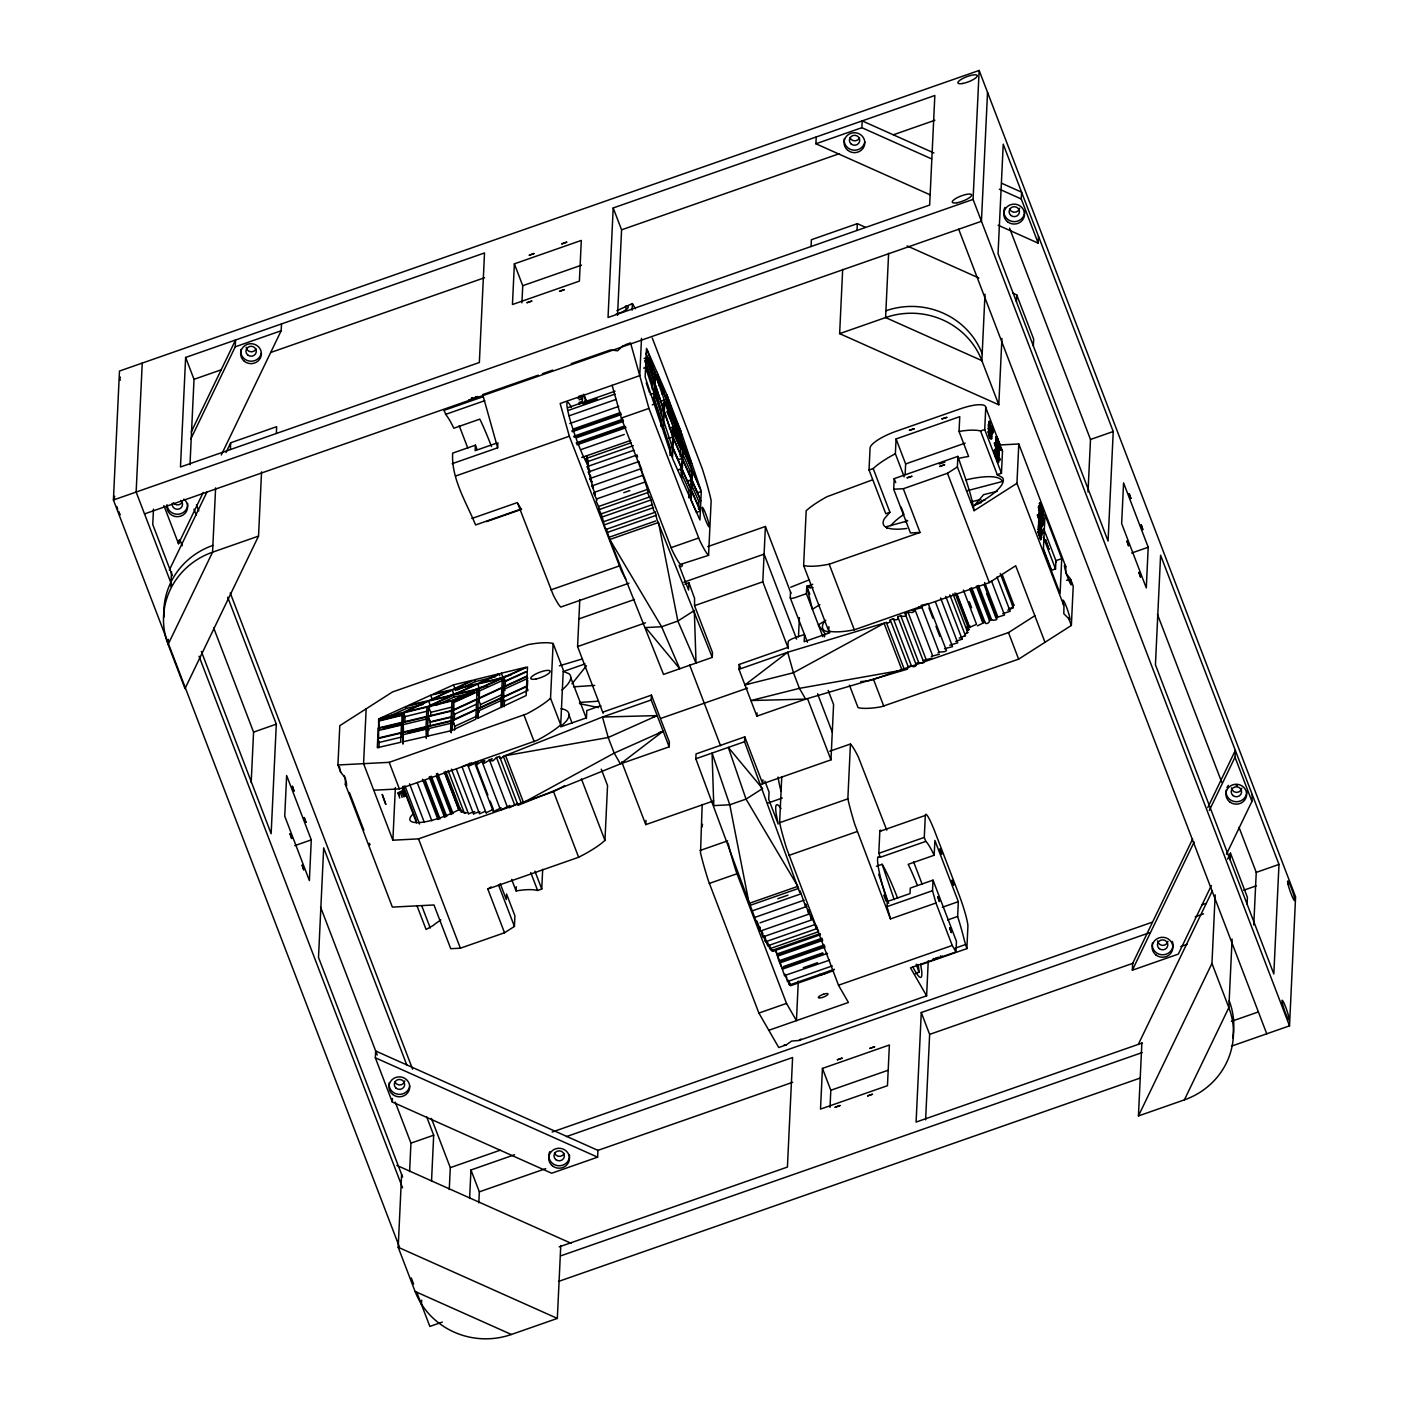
<?xml version="1.0" encoding="UTF-8"?>
<svg xmlns="http://www.w3.org/2000/svg" width="1409" height="1409" viewBox="0 0 1409 1409"><rect width="100%" height="100%" fill="white"/><g stroke="black" fill="none" stroke-linecap="round" stroke-linejoin="round"><path stroke-width="1.5" d="M915.269 973.848L919.073 971.928A62.331 6.781 70.7 0 0 918.069 964.513M290.025 833.776L291.716 838.584L290.148 833.741M294.041 790.977L292.385 786.275M303.763 869.74L302.107 864.985L303.675 869.829M1138.895 572.459L1140.603 577.179L1139.053 572.389M1141.149 524.905L1142.84 529.714L1141.272 524.888M399.469 1247.106L113.407 500.001L119.483 371.043L979.149 70.45L1295.593 896.881L1289.517 1025.84L1231.466 1046.147M142.239 363.082L136.145 492.04L171.511 584.4M153.475 509.177L152.753 524.518L172.356 575.7M168.34 639.351L168.094 644.441L185.019 688.614L258.534 536.107L261.563 471.874M170.824 586.531L171.528 571.631M185.636 357.446L180.475 466.995L479.359 362.5L484.52 252.951L185.636 357.446L194.019 379.32L189.986 464.759M163.902 505.584L178.52 543.733L178.679 540.334M215.612 487.884L212.565 552.187A74.994 71.982 2.7 0 0 168.094 644.441L212.565 552.187L258.534 536.107M230.372 449.559L230.706 442.761L276.657 426.68L276.34 433.479M190.867 438.851L235.233 346.808L235.55 340.009L191.184 432.052M251.189 782.506L253.567 732.116L213.587 627.674M221.283 454.984L281.184 330.728L281.501 323.929M227.694 597.205L276.305 724.156L271.144 833.705L201.364 651.469M311.283 839.87L309.381 880.555L284.741 816.198L286.643 775.514L311.283 839.87L294.745 845.647M500.195 883.584L506.289 899.488L506.553 893.993L514.919 915.868L514.426 926.435L504.528 932.758L460.373 948.204L450.739 948.697L433.99 904.965L392.371 907.114L345.364 784.355L345.416 778.12L340.679 772.15L337.949 764.981L339.798 725.67L392.512 691.96L528.199 644.617A66.663 17.243 -21 0 1 550.655 642.997L553.121 643.473L563.283 670.032L560.712 724.79L559.144 726.216A66.663 17.243 -21 0 1 536.741 740.482L399.363 788.899L373.737 790.22M366.164 708.815L363.575 763.66L392.882 840.204L418.508 838.866L553.526 791.664L559.901 788.318A66.663 17.243 -21 0 0 564.622 785.606M377.771 738.14L378.211 728.523L401.547 722.958L401.107 732.592L377.771 738.14L379.18 742.42L378.915 747.827M378.563 738.087L378.669 719.066L402.005 713.289L401.9 732.539M378.951 729.88L378.669 719.066M375.34 1057.789L375.657 1050.991L597.944 1150.378L597.61 1157.159L551.659 1173.239L392.266 1101.961L375.34 1057.789L597.61 1157.159M392.882 840.204L395.365 787.543M399.716 798.058L398.183 792.686L402.516 790.678L402.851 786.821M401.072 733.103L400.632 742.314L377.313 747.686L377.735 738.668L401.072 733.103L402.516 736.854L379.18 742.42M402.692 732.715L402.974 743.829L402.692 732.715L426.029 727.167L426.293 738.457M403.168 722.57L402.71 732.204L426.046 726.639L426.504 717.022L403.168 722.57L403.52 732.152M403.626 712.884L403.185 722.06L426.522 716.494L426.98 707.107L403.626 712.884L405.052 716.635L404.806 722.13M392.266 1101.961L392.424 1098.562M560.764 1245.609L557.33 1318.419L511.379 1334.482L415.091 1291.437L398.183 1247.264L401.618 1174.454M427.033 722.747L426.504 717.022M427.649 726.78L427.191 736.22L450.545 730.848L451.003 721.214L427.649 726.78L428.001 736.202M427.667 726.269L428.125 716.635L451.479 711.069L451.039 720.703L427.667 726.269L429.093 730.003M428.583 706.719L428.142 716.124L451.514 710.559L451.954 700.925L428.583 706.719L430.749 712.338L430.573 716.089M430.097 726.111L430.273 722.253L428.125 716.635M409.596 1171.619L410.952 1143.139L395.224 1102.102M518.301 504.193L521.083 509.036L475.59 524.941C466.238 502.15 451.162 478.549 452.659 453.134L475.397 445.174L476.964 449.26M421.467 1304.575L421.678 1300.19M451.549 726.938L451.267 732.715L450.545 730.848M452.624 720.651L452.183 730.285L475.766 719.206L476.224 709.801L452.624 720.651L454.79 726.269L454.596 730.126M452.659 720.122L453.117 710.506L476.7 699.657L476.242 709.273L452.659 720.122L454.085 723.874M453.592 700.361L453.134 709.977L476.718 699.128L477.158 689.723L453.592 700.361L453.945 709.942M431.524 1181.2L433.69 1135.196L426.628 1116.721M454.279 720.034L454.543 714.257L453.117 710.506M475.397 445.174L475.132 450.669L495.809 443.43M449.26 1189.513L450.299 1167.656L431.436 1118.394M477.704 695.359L477.158 689.723M477.845 709.044L477.404 718.431L500.952 707.388L501.393 698.212L477.845 709.044L478.215 718.431M477.88 708.516L478.32 698.899L501.868 688.068L501.41 697.684L477.88 708.516L479.307 712.267M479.078 700.255L478.796 688.983L502.326 678.381L503.048 680.248L479.518 690.868L479.166 698.371M480.293 708.375L480.487 704.518L478.32 698.899M452.148 463.702L497.641 447.798L497.888 442.708M469.62 1198.46L470.958 1169.981L514.532 1154.746M514.373 263.835L512.453 304.52L579.398 281.113L581.301 240.428L514.373 263.835L522.739 285.71L521.929 302.829M502.326 678.381L501.886 687.539L478.356 698.371M501.763 707.424L501.393 698.212M478.813 1202.793L479.342 1191.838L470.958 1169.981M503.031 697.455L502.59 706.613L526.138 695.553L526.561 686.623L503.031 697.455L504.457 701.206L504.193 706.702M503.506 687.31L503.048 696.944L526.596 686.113L527.036 676.479L503.506 687.31L503.858 696.891M503.524 686.799L503.964 677.641L527.494 667.021L527.072 675.968L503.524 686.799L504.968 690.551M505.144 686.888L505.391 681.392L503.964 677.641M542.676 869.265L541.76 889.026L537.622 890.47L534.487 889.889A64.057 16.573 -21 0 0 519.164 890.453L516.099 890.964L516.293 886.737M527.406 686.06L527.671 680.283M560.712 724.79L550.532 698.248L553.121 643.473M603.14 713.341L577.584 646.572L579.786 599.741M613.197 207.951L608.036 317.501L929.658 205.045L934.836 95.495L613.197 207.951L621.58 229.826L617.547 315.264M504.528 932.758L487.796 889.026L578.641 857.271L585.017 853.907A66.663 17.243 -21 0 0 601.678 843.181L604.954 840.398L607.543 785.553L601.273 769.155M632.095 310.139L632.394 303.587L616.878 310.685M641.518 338.354L639.756 375.657L560.148 403.502L569.342 436.244L621.422 570.98A66.663 7.256 70.7 0 0 625.86 579.081M645.569 367.978L645.146 376.996L653.653 402.393L654.075 393.164L645.604 367.45L646.044 357.833L644.107 358.502M652.332 389.483L652.614 383.706L644.758 360.44M652.895 377.7L653.072 374.037L645.974 353.219M654.111 392.653L654.569 383.019L646.044 357.833M663.216 419.6L663.657 409.966L655.15 384.763L654.692 394.397L663.181 420.111L662.741 429.534L654.234 404.136L654.674 394.907M660.962 426.451L661.226 420.798L653.371 397.532M661.526 414.51L661.719 410.653L654.516 389.324M663.78 421.855L663.322 431.295L671.846 456.727L672.287 447.093L663.798 421.344L664.255 411.71L672.78 436.949L672.322 446.565M469.021 763.431L471.451 763.132L468.334 766.32L477.968 761.97L475.449 764.893L476.33 764.981L481.913 761.265L484.766 760.613L483.217 763.062L484.291 763.167L492.076 758.641L491.354 760.93L493.062 760.772L496.496 757.443L499.561 756.492L518.036 805.332L620.4 763.889L669.152 746.84L651.205 699.974L651.434 695.13L602.7 712.179M713.676 800.876L645.762 824.635L645.956 820.373M669.979 455.477L670.349 447.78L663.128 426.416M673.854 428.371L673.396 437.988L682.15 457.89L682.608 448.485L673.854 428.371L671.899 429.041M680.3 456.692L680.653 449.172L672.78 431.066M681.657 468.563L681.216 477.968L672.445 458.277L672.886 448.643L681.657 468.563L677.747 469.919M682.132 458.418L681.674 468.035L672.921 448.132L673.379 438.498L682.132 458.418L678.24 459.774L672.974 447.833M669.152 746.84L669.381 741.979L651.434 695.13M682.255 469.937L681.815 479.324L690.569 498.98L691.009 489.804L682.255 469.937L680.318 470.624M688.702 497.817L689.054 490.491L681.181 472.596M689.723 476.154L689.987 470.641L682.995 454.579M691.484 479.659L691.026 489.275L682.291 469.408L682.731 459.792L691.484 479.659L687.592 481.015M691.942 469.972L691.502 479.13L682.766 459.264L683.206 449.876L691.942 469.972L689.987 470.641M692.083 481.033L691.643 490.667L700.379 510.534L700.837 500.899L692.083 481.033L690.146 481.719M684.862 584.189L688.913 582.762L688.578 590.054L679.103 565.326L681.41 566.7A66.663 7.256 70.7 0 0 682.432 563.917M698.529 509.283L698.882 501.586L691.009 483.71M700.361 511.044L699.938 519.974L691.185 500.336L691.608 491.177L700.361 511.044L696.451 512.4L691.203 500.494M701.277 491.442L700.854 500.389L692.118 480.522L692.541 471.363L701.277 491.442L697.385 492.798L691.273 478.743M757.496 922.472L756.932 921.134L757.355 924.586L695.817 758.764L696.046 753.903L744.797 736.872L762.727 783.721L762.921 779.846M612.122 385.309L621.334 418.068L671.917 549.739A66.663 7.256 70.7 0 0 680.353 564.428L708.568 555.34L711.158 500.582L710.295 496.778A66.663 7.256 70.7 0 0 702.21 468.563L652.279 338.037M928.249 960.868L926.611 995.828L798.903 1040.476L791.611 1041.075L786.204 1044.914L778.754 1047.521L758.887 1013.071L708.34 880.625A66.663 7.256 70.7 0 1 700.52 852.85L702.175 804.504M655.678 520.978L608.97 537.305L663.533 674.418L712.267 657.387L712.496 652.526L694.549 605.676L694.567 598.367L688.913 582.762M918.668 606.768L921.715 607.666L912.046 610.203L914.353 611.312L912.627 612.475L908.03 612.263L905.159 613.619C909.157 616.015 901.848 617.389 900.703 615.539L897.797 616.772C900.016 619.608 894.521 621.017 893.341 618.692L890.259 619.89L908.206 666.739L907.449 669.169L805.631 699.128L756.88 716.159L738.95 669.31L739.179 664.449L787.913 647.4L788.195 641.588A5.865 1.515 -21 0 1 793.126 638.418L804.504 634.455L804.152 641.729L829.883 632.729L824.335 630.598A66.663 17.243 -21 0 1 824.793 620.929M816.427 927.774L816.604 928.725L810.721 914.828L811.355 919.196L808.238 909.633L808.678 913.578L805.666 904.102L805.684 906.868L800.153 890.893L799.96 892.619L799.396 891.58L744.568 741.715L744.797 736.872M788.353 648.58L762.797 581.811L765.404 526.473L707.776 546.622M756.88 716.159L757.038 712.919M768.821 1030.296L848.429 1002.451L838.496 985.226L786.521 848.218A66.663 7.256 70.7 0 1 780.709 827.435L779.617 822.697L781.784 776.623M807.498 642.257L790.255 597.892L790.519 592.079M811.056 246.522L811.39 239.724L857.341 223.644L865.302 227.219M930.046 194.794L815.899 143.771L816.234 136.972M798.48 636.78L799.396 617.635M1045.002 642.293L1015.695 565.749L989.329 582.604L854.312 629.823L848.042 630.897A66.663 17.243 -21 0 1 831.856 631.637L828.739 631.109L803.623 565.502L806.195 510.657L810.087 507.451A66.663 17.243 -21 0 1 827.03 496.69L872.065 480.011M822.874 636.621L806.424 593.665L806.776 586.391L812.711 584.312M798.304 981.14L796.437 1020.627L786.504 1003.419L735.956 870.973A66.663 7.256 70.7 0 1 728.136 843.198M824.547 636.886L824.705 633.24L818.382 624.909L825.833 620.259M1001.922 338.407L998.787 404.788L839.641 333.634L842.67 269.383M828.739 631.109L828.932 626.723M761.001 784.337L830.975 759.856L833.582 704.535L828.157 690.357M857.007 230.442L857.341 223.644M815.899 143.771L861.868 127.691L862.185 120.892L933.92 152.965M822.433 1068.409L820.514 1109.094L887.459 1085.687L889.378 1045.002L822.433 1068.409L830.817 1090.267L830.007 1107.404M890.47 918.915L887.018 906.621L887.265 901.531L910.02 893.588L910.267 888.093L933.022 880.149L932.511 890.717L935.963 903.01L890.47 918.915L854.77 824.353A66.663 7.256 70.7 0 1 848.958 803.57L847.848 798.85L850.437 744.005L829.76 751.226M895.367 453.733L892.249 455.406A64.057 16.573 -21 0 0 876.451 465.71L873.175 468.545L889.907 512.277L885.785 513.721L869.036 469.99L870.075 448.027A27.704 7.168 -21 0 1 898.061 430.608L958.49 409.491A27.704 7.168 -21 0 1 985.754 407.571L1002.486 451.303L1001.464 473.265L997.29 474.727L980.541 430.995L977.952 430.45A64.057 16.573 -21 0 0 962.893 430.855L959.053 431.471L959.758 416.659L896.071 438.939L895.367 453.733L904.191 476.806M888.621 253.268L885.592 317.571L839.641 333.634M893.693 489.222L903.31 488.729L920.042 532.461L910.443 532.954L893.693 489.222L894.187 478.637L957.873 456.375C963.897 474.375 970.96 492.217 974.13 510.674L1016.946 483.305L1018.795 443.976L999.58 444.98M917.453 885.521A64.021 6.957 70.7 0 0 909.439 866.905L908.189 864.333L934.185 855.245L933.022 852.85A64.057 6.975 70.7 0 0 927.069 842.758L925.801 841.384L880.308 857.288L878.793 853.326L879.832 831.345A27.704 3.012 70.7 0 1 881.189 830.711M905.142 474.498L905.635 463.931L896.071 438.939M925.801 841.384L924.286 837.404L925.326 815.441L879.832 831.345M1149.585 932.688L921.275 1012.525L916.097 1122.075L1142.347 1042.959M934.185 855.245L934.889 840.433L958.331 901.654L957.627 916.466L959.018 920.94A64.057 6.975 70.7 0 1 964.425 940.596L966.873 948.627L921.38 964.531M925.607 1119.838L929.641 1034.382L921.275 1012.525M974.13 510.674L957.38 466.943L957.873 456.375M1289.517 1025.84L973.073 199.409L979.149 70.45M987.533 92.325L981.439 221.283L144.528 513.915M984.997 294.199L981.862 360.616L998.787 404.788M926.611 995.828L910.478 967.842L955.954 951.938L956.464 941.371L933.022 880.149M1001.464 473.265L984.715 429.534L985.754 407.571M988.836 430.344C996.445 453.205 982.108 413.172 991.777 434.765C989.188 436.297 987.498 423.493 991.742 435.469M991.284 432.563L991.126 434.976C985.138 423.316 994.772 424.056 992.376 433.162L989.347 421.291L990.28 423.528L988.942 424.162L991.231 427.931M990.333 437.424L988.871 430.837L991.619 438.939L988.819 433.585L990.263 437.336L991.654 437.16L988.959 428.301M989.03 426.663L991.161 434.588M992.13 430.502L989.1 424.197L991.971 431.7L990.932 432.035L989.048 426.134L989.188 427.543L990.316 427.121L989.453 421.361M990.421 429.393L990.316 427.121M990.826 428.442L991.372 430.626L990.826 428.442L989.594 428.847M966.873 948.627L967.895 926.646A27.704 3.012 70.7 0 0 958.102 892.337L935.858 834.251A27.704 3.012 70.7 0 0 925.326 815.441M991.654 437.16L989.488 430.115M996.533 451.778L994.877 442.937L998.928 453.557L997.678 454.649L996.867 452.676L999.034 452.553L998.576 450.299L999.122 451.021L998.664 448.96L995.335 449.947L998.136 457.221L997.519 455.125L995.511 455.847M998.875 449.665L997.255 450.457L997.607 453.575L996.885 451.972L999.087 451.144L998.329 452.8L994.877 442.937M997.308 457.309L995.687 455.723L997.149 456.305C1003.296 476.858 987.445 435.399 997.625 458.858M996.867 455.336L997.449 457.168L998.77 456.992L996.709 448.784L995.282 451.197L995.952 450.316L998.717 459.281L995.969 453.645L994.772 453.768L995.282 455.23L996.586 454.896M995.335 449.947L996.709 448.784M995.599 444.504C996.357 442.144 996.903 449.665 998.594 451.919M998.488 451.25L995.67 443.06L997.167 442.109L997.731 444.451L996.427 439.978L997.537 443.941M997.149 449.436L997.625 450.598L999.104 450.105L995.723 441.827L996.885 440.735M1000.601 449.929L996.515 438.516L1000.601 449.929L995.828 439.397L996.674 436.649L1000.249 445.772L999.703 448.221L999.597 446.001M995.987 449.718L996.216 450.087M997.924 445.755C1001.376 451.356 996.885 446.054 996.392 440.982M997.871 462.698L997.554 461.166M995.635 443.853L998.4 450.563L998.47 449.665M998.77 456.992L995.37 449.295M999.95 450.158L1000.637 449.277M1016.417 301.72L1016.734 294.921L1012.754 293.142M998.136 225.229L1038.186 243.141L1021.261 198.968L1021.595 192.17L1001.658 183.258M1033.343 345.892L1033.66 339.093L1016.734 294.921M1038.186 243.141L1038.503 236.342M1038.82 513.774L1041.603 521.717L1040.969 519.604M1039.138 507.064L1041.867 515.676M1038.838 527.142L1041.621 534.416L1041.55 535.948L1039.296 530.612L1041.462 537.639L1038.768 528.78L1041.586 535.244L1040.177 530.647M1039.314 516.944L1041.55 522.299M1039.384 515.447L1039.437 514.778M1041.744 517.297L1039.085 510.128L1040.318 515.06M1041.656 533.764L1038.327 524.87L1040.3 529.326M1042.202 522.07L1042.871 524.905L1041.727 521.577M1042.255 520.819L1039.472 513.545L1042.501 522.334M1043.241 548.4L1051.607 570.275L1055.517 568.919L1055.905 560.659L1061.752 558.616L1045.002 514.884L1043.364 549.845L1060.096 593.576L1061.752 558.616M849.433 685.144L858.046 707.617L859.525 707.97A66.663 17.243 -21 0 0 881.294 706.79L1018.637 659.148L1071.368 625.437L1073.218 586.109L1070.47 578.94L1065.732 572.952L1065.803 566.735L1018.795 443.976M1088.012 492.058L1090.496 439.485L1009.549 228.082M1113.233 431.524L1108.073 541.074L998.048 253.743L1003.226 144.194L1113.233 431.524L1090.496 439.485M1148.212 547.238L1146.292 587.923L1121.652 523.567L1123.572 482.882L1148.212 547.238L1131.674 553.015M1211.335 885.592L1178.294 954.122L1132.343 970.202L1132.66 963.404L1192.56 839.148M1232.1 939.063L1228.859 1007.611A74.994 71.982 2.7 0 1 1184.388 1099.865L1138.437 1115.946L1141.871 1043.136M1138.437 1115.946L1211.951 963.439L1215.174 894.909M1230.163 859.948L1230.48 853.149L1247.405 897.339L1247.088 904.12M1209.345 810.439L1235.006 757.197L1235.341 750.398L1207.76 807.604M1226.446 854.259L1251.932 801.369L1252.249 794.588M1253.763 924.956L1256.247 872.382L1239.004 827.33M1278.985 864.422L1273.824 973.971L1155.433 664.766L1160.593 555.234L1278.985 864.422L1256.247 872.382M579.029 404.154L581.952 403.133L583.079 394.872M1012.437 606.187L1013.881 605.148L1002.31 574.942M829.584 960.145L784.654 975.521M292.438 786.363L293.953 791.101M630.968 442.831L586.285 458.453L588.398 464.706M633.98 450.228L587.254 466.573L589.526 472.772M638.805 461.571L589.807 478.567L592.766 485.594L639.475 469.25M638.524 461.324L641.764 469.708M811.778 919.866L763.026 936.897L761.97 931.86L762.903 933.674M816.604 928.725L767.852 945.774L766.69 941.194M820.249 933.551L771.516 950.599L771.216 949.226M890.259 619.89L889.889 621.968L887.969 623.007L886.314 622.461L787.684 652.261L738.95 669.31M992.5 433.091L993.151 431.841M989.188 427.543L988.519 424.391L990.492 428.847L992.112 428.318M988.096 431.313C994.613 442.532 987.374 439.132 988.995 430.943M833.652 970.642L790.784 985.631L790.502 984.275M997.237 442.32L995.916 436.913L997.871 440.665M994.032 452.078L994.684 450.087L995.37 451.902M998.505 462.469L994.684 450.087M989.717 430.379L990.386 433.021L991.971 431.7M988.942 424.162L988.801 421.59M967.543 627.956L969.075 626.917L956.588 594.316M640.531 468.404L648.457 492.34L647.488 491.988L647.788 493.361L650.923 499.966L602.189 516.997L605.148 528.216L606.469 529.256L655.22 512.224L657.034 519.762L712.267 657.387M650.923 499.966L653.723 510.762L655.22 512.224M998.171 455.494L998.47 453.099L998.911 454.209M996.339 454.367L995.106 453.733L995.934 455.125M995.846 453.504L996.163 455.618M485.401 811.249L479.483 813.856L461.958 766.514M463.42 811.725L461.377 812.148L462.416 811.161M474.763 811.584L468.721 813.662M501.199 807.885L493.555 811.443M509.283 807.78L517.508 803.341M935.382 601.819L952.537 646.643L944.541 648.704M945.738 596.377L962.118 639.158L955.689 641.43M952.942 593.788L967.754 632.5L965.799 633.68M1000.284 573.586L1013.388 607.825L1007.787 610.185M1063.954 606.064L1063.813 613.743L1068.832 618.674A10.391 1.127 70.7 0 0 1069.026 614.553A10.391 1.127 70.7 0 0 1063.954 601.291A10.391 1.127 70.7 0 0 1063.76 605.412L1016.946 483.305M584.576 401.917L585.14 400.068M976.367 586.303L989.47 620.541C989.858 622.813 985.49 625.226 984.909 622.162L971.805 587.923M477.633 396.862L471.98 398.888L471.945 398.007M1000.249 445.772C998.558 446.371 997.819 436.772 996.674 438.393M999.633 444.645L1000.478 447.939M905.406 522.017L906.674 520.22M995.177 451.761L996.92 457.132M834.427 969.286L789.516 984.979L789.269 983.746M1002.732 613.637L1010.165 611.295L997.008 576.95M178.52 543.733L203.231 492.446M169.344 570.046L207.105 491.723M225.986 452.553L230.706 442.761M997.607 459.757L996.832 457.432L998.1 456.939L999.351 459.757M999.421 460.408L999.298 457.819L999.879 459.105M1132.343 970.202L1194.145 842.001M1138.278 1044.456L1212.427 890.629M1227.644 859.067L1230.48 853.149M1184.388 1099.865L1228.859 1007.611L1211.951 963.439M995.758 441.211L996.163 442.267L996.515 440.048M977.406 625.878L984.909 622.162M651.205 699.974L602.471 717.022L503.383 756.351L501.639 758.095L499.737 758.377L499.561 756.492M999.545 458.224L997.995 458.629M623.095 345.504L617.618 350.788L610.414 349.943L571.261 363.628M461.148 810.14L459.246 810.422L460.549 809.4M466.749 812.834L464.442 813.292L465.34 812.465M479.87 811.566L474.164 813.574M490.209 801.14L493.326 809.294L486.404 812.658M501.252 809.77L510.005 805.49M608.97 537.305L606.469 529.256M928.531 603.721L921.169 605.342L939.099 652.191L944.717 651.627L946.478 650.571L928.144 603.51M940.596 597.962L957.75 642.786L949.772 645.216M954.915 592.89L968.952 629.559L967.226 630.721M989.435 432.616L990.985 437.195L988.713 432.95M937.672 957.363L936.404 958.261M991.443 580.807L1004.547 615.046L995.881 617.688C999.721 619.801 992.729 621.105 991.584 619.661L989.47 620.541M822.733 940.384L777.821 956.077L784.619 975.856M786.292 976.666L786.821 977.511M997.607 453.575L996.938 451.003L999.016 450.264M998.329 453.258L996.867 449.858M571.948 683.841L586.426 665.788M589.649 470.5L586.602 462.011L633.31 445.684M591.463 479.976L588.363 471.997L637.097 454.948M596.095 500.917L599.723 509.389L646.432 493.044M758.007 923.547L760.296 931.085L808.995 914.089M764.154 935.823L765.58 941.776L814.296 924.78M767.588 942.515L769.825 948.715L818.559 931.684L818.365 930.504M772.572 950.212L772.819 951.339L820.443 934.695M974.059 505.831L983.588 494.682L997.308 491.265M997.361 460.127L996.815 456.234M996.339 455.494L997.959 459.95M938.623 957.38L938.288 958.279L942.427 956.059M550.532 698.248L548.982 699.657A66.663 17.243 -21 0 1 526.579 713.923L389.201 762.339L337.949 764.981M784.954 974.147L787.314 980.858M416.941 905.635L426.082 929.482L432.968 925.625A64.057 16.573 -21 0 1 440.841 919.954M970.167 627.146L976.543 624.328L963.421 590.089M889.907 512.277L884.447 518.635A64.057 16.573 -21 0 0 906.832 528.463M458.647 807.762L459.95 808.097M663.163 731.218L620.4 763.889L614.201 753.111L608.212 737.506L602.471 717.022L657.193 715.596L608.212 737.506L505.584 755.664L523.532 802.531L614.201 753.111L663.163 731.218L659.113 732.645M744.921 684.933L787.684 652.261L793.443 672.745L799.414 688.349L805.631 699.128L750.909 700.537L799.414 688.349L902.042 670.173L884.095 623.324L793.443 672.745L744.921 684.933L748.989 683.506M477.968 396.528L475.397 397.003M1042.325 518.424L1040.406 511.661M903.31 488.729L947.464 473.283L957.38 466.943M487.796 889.026L491.089 886.93M937.971 652.913L939.099 652.191M860.705 681.604A66.663 17.243 -21 0 0 871.132 680.23L1008.474 632.588L1034.84 615.733M819.862 604.637L812.412 609.287L806.776 586.391L813.116 587.712M467.471 764.382L461.553 767.007M798.903 1040.476L799.449 1040.159A10.391 2.695 -21 0 0 801.034 1039.014M974.359 505.584L977.494 503.929A64.057 16.573 -21 0 0 1002.521 477.633L997.29 474.727M932.159 658.091L923.089 660.486L905.159 613.619M931.296 656.365L939.433 654.252M398.131 793.813L404.665 791.33L406.25 795.557M936.157 957.644L937.073 957.926M966.592 627.287L969.815 625.666M993.028 432.933L992.235 430.89M380.307 718.15L402.815 712.584L426.363 701.629L405.951 706.49L380.307 718.15L381.029 720.017L401.495 714.962M428.618 701.101L405.176 712.003L427.79 706.402L451.003 695.782L428.618 701.101L430.767 706.719M452.271 690.111L430.89 700.044L453.328 694.707L475.397 684.615L452.271 690.111L453.716 693.862L462.117 691.854M499.05 673.784L474.604 679.737L454.543 689.054L477.739 683.541L499.05 673.784L499.772 675.651M457.08 690.075L475.309 681.604L495.686 676.655M443.994 698.371L453.716 693.862M504.228 689.195L527.759 678.363L527.036 676.479M454.543 714.257L476.172 704.306M480.487 704.518L502.062 694.584M478.567 710.911L502.115 700.079M504.457 701.206L528.005 690.375L526.561 686.623M454.79 726.269L476.401 716.318M453.293 695.236L430.203 705.803L452.8 700.22L475.608 689.917L453.293 695.236L454.015 697.103L474.305 692.277M477.704 684.069L455.635 694.161L478.021 688.842L500.776 678.574L477.704 684.069L479.13 687.803L487.532 685.813M501.41 673.203L480.029 682.995L503.172 677.482L525.874 667.25L501.41 673.203L502.854 676.954L511.009 674.964M436.702 705.028L454.015 697.103M471.786 691.185L479.13 687.803M497.007 679.631L502.854 676.954M430.714 695.236L408.311 705.416L428.635 700.59L450.035 690.639L430.714 695.236L432.14 698.987M453.522 684.862L433.074 694.161L452.289 689.582L472.297 680.3L453.522 684.862L455.671 690.498M384.974 718.22L406.655 708.375L422.999 704.482M474.428 692.664L453.504 702.087L452.8 700.22M454.297 702.246L477.88 691.608M504.616 681.234L525.416 671.846M505.391 681.392L526.966 671.653M897.797 616.772L915.727 663.639C917.964 666.457 912.468 667.884 911.288 665.541L908.206 666.739M915.727 663.639L918.65 662.389C919.778 664.238 927.104 662.864 923.089 660.486M790.748 587.218L808.907 579.98M476.066 396.774L476.999 397.127M990.28 423.528L990.545 425.694M938.059 957.662L939.292 957.909M1039.736 509.899C1047.75 536.582 1032.286 489.98 1041.145 514.197M235.233 346.808L281.184 330.728M194.019 379.32L221.002 369.88M270.81 352.461L484.59 277.714M621.58 229.826L839.447 153.634M893.412 134.771L934.907 120.258M522.739 285.71L581.565 265.139M113.407 500.001L973.073 199.409M538.308 375.146L482.706 394.59L497.641 447.798M542.43 373.72L552.733 370.109M624.962 344.853L630.545 342.898L648.95 408.416L699.533 540.087A66.663 7.256 70.7 0 0 707.97 554.776L708.568 555.34M483.217 396.669L443.923 410.406L446.494 415.496A64.057 6.975 70.7 0 1 452.359 425.254L453.821 428.23L479.817 419.142L480.751 421.027A64.057 6.975 70.7 0 1 491.494 446.53M445.455 414.422L484.749 400.684M643.649 368.136L645.604 367.45M578.694 396.405L581.618 395.383M578.042 398.342L582.428 396.81M648.633 358.203L654.674 372.064L656.629 371.377L664.079 393.446L662.124 394.115M579.099 399.821L582.023 398.8M653.072 374.037L655.026 373.35L654.586 382.508L646.079 357.305L646.502 348.375L655.326 373.684L664.079 393.446M578.976 402.516L581.899 401.495M568.074 407.606L615.029 391.191M583.009 403.96L597.293 398.958M568.074 410.495L615.029 394.08M652.614 383.706L654.569 383.019M569.095 415.831L616.05 399.416M650.183 394.538L654.075 393.164M569.782 423.528L618.78 406.391M573.569 428.9L620.524 412.485M571.984 430.802L620.982 413.665M572.195 431.718L621.193 414.581M660.222 401.424L664.132 400.068L663.692 409.455L655.167 384.252L655.608 375.076L664.449 400.403L673.062 420.041L664.907 395.876L656.189 376.203M652.297 404.823L654.234 404.136M455.618 476.013L569.342 436.244M621.334 418.068L648.95 408.416M663.375 403.661L665.33 402.974L673.907 422.524L682.044 446.635L680.089 447.305L674.154 433.673M573.745 436.297L622.743 419.178M574.185 437.318L623.183 420.181M576.563 437.741L623.5 421.326M661.719 410.653L663.657 409.966M576.193 442.884L623.148 426.469M576.563 443.588L625.561 426.469M576.986 444.839L625.983 427.72M661.226 420.798L663.181 420.111M581.371 449.471L624.24 434.483M666.809 411.481L671.952 423.211L673.907 422.524M581.723 457.52L630.721 440.401M669.345 428.16L673.255 426.804L672.798 436.42L664.273 411.199L664.713 401.794L673.572 427.156L682.044 446.635M668.87 438.305L672.78 436.949M676.725 427.649L680.036 435.134L681.991 434.448L690.903 460.708L682.995 442.673L674.541 417.628L681.991 434.448M670.349 447.78L672.287 447.093M679.068 444.54L682.96 443.183L691.379 468.105L682.925 448.678L674.77 424.496L682.96 443.183M471.874 518.477L517.367 502.573L553.191 594.845A66.663 7.256 70.7 0 0 559.461 605.641L560.729 607.068L628.96 583.22M680.653 449.172L682.608 448.485M486.51 521.612L521.647 509.318M593.03 486.757L593.418 488.148L591.621 485.207L594.563 492.234L643.314 475.185M594.563 492.234L595.32 494.911L593.717 492.745L593.876 493.714L596.465 498.997L645.216 481.948M623.747 492.692L629.841 490.561M598.79 506.43L647.524 489.399M599.723 509.389L598.737 509.036L601.15 513.898L649.884 496.849M689.054 490.491L691.009 489.804M603.809 521.629L652.543 504.581M604.866 524.641L653.6 507.592M607.596 532.338L656.347 515.289M698.882 501.586L700.837 500.899M988.783 423.598L989.963 423.176M989.206 423.616L990.104 423.281M988.414 424.62L989.946 424.109M988.449 425.219L990.069 424.549M988.502 425.571L990.245 425.025M988.59 425.994L990.404 425.395M989.558 426.381L990.721 425.941M988.378 426.892L990.034 426.434M869.036 469.99L873.175 468.545M980.541 430.995L984.715 429.534M990.192 428.037L991.76 427.455M991.866 428.6L991.795 430.379L992.781 430.291M989.946 429.745L991.954 432.176M991.672 429.921L992.588 429.675M988.167 432.07L991.777 430.749M988.29 432.616L989.646 432.176M990.298 432.035L991.901 431.295M988.449 433.25L989.594 432.862M990.439 432.598L991.989 431.999M988.766 433.32L989.928 432.845M988.819 433.585L989.858 433.444M988.678 433.972L990.245 433.655M905.635 463.931L965.218 443.095M989.171 434.712L990.228 434.359M989.541 435.716L990.58 435.311M670.966 547.696L698.582 538.027M550.796 589.913L619.044 566.048M989.541 436.438L991.108 436.103M989.911 436.614L990.932 436.438M989.84 437.213L991.689 436.473M990.175 437.177L991.32 436.808M990.122 437.882L991.478 437.442M990.368 438.41L991.584 437.97M990.58 438.815L991.654 438.41M995.864 437.177L996.85 436.808M995.899 437.812L997.096 437.195M995.952 438.199L997.396 437.759M995.828 439.397L997.449 438.903M996.797 440.612L997.607 439.15M996.586 439.432L998.1 439.379M995.74 440.63L997.343 439.925M995.811 441.052L998.03 440.013M995.952 441.581L997.044 441.14M997.149 439.767L998.276 440.612M996.286 442.091L997.237 441.598M997.625 440.841L998.541 441.299M995.864 440.26L997.431 442.109M998.963 441.616L999.051 444.064M995.67 443.06L997.59 442.585M997.889 441.528L998.822 442.056M996.639 443.5L997.731 443.025M998.171 442.285L999.351 442.743M999.703 443.835L998.84 444.311L999.298 443.448M998.453 445.015L997.554 445.931L997.959 443.835M998.048 446.001L997.924 447.498M997.995 446.195L999.826 445.772M997.678 446.935L998.576 445.526M995.459 448.326L996.269 447.481M999.069 446.635L997.22 447.111L997.819 449.348L997.237 448.044L999.228 447.498M998.294 448.291L999.157 447.076M995.582 448.837L996.145 447.305M997.801 448.344L997.625 450.598M997.502 448.731L999.263 448.115M995.758 449.471L996.709 449.224M997.836 448.995L999.245 448.291M997.625 449.929L999.122 449.453M996.233 450.95L997.149 450.704M994.56 452.976L995.881 451.796L994.648 453.346M997.519 451.144L999.104 450.721M994.208 452.747L995.141 452.43M997.22 452.817L999.034 452.113M995.071 453.874L995.969 453.645M997.625 453.152L999.069 452.43M994.701 454.35L996.128 453.945M997.167 453.451L998.118 453.117M997.431 454.103L998.928 453.557M995.018 455.266L995.969 454.931M997.678 454.649L998.911 454.825M995.388 456.234L996.392 455.847M998.928 455.142L997.889 455.072M995.758 455.671L997.766 455.812M997.325 458.647L996.128 457.397L997.449 455.864M996.445 458.242L997.836 457.59M996.163 456.463L997.783 458.031M998.752 457.573L995.318 450.528M997.343 459.968L998.259 458.629M999.368 458.489L996.938 459.51L998.259 459.528M997.308 459.757L999.509 458.929L1000.073 460.179M998.646 461.359L997.748 461.5M253.567 732.116L276.305 724.156M578.888 618.903L634.455 599.477M683.841 582.199L764.101 554.142L796.631 639.122M577.584 646.572L645.498 622.831M694.884 605.553L762.797 581.811M803.623 565.502L806.741 566.048A66.663 17.243 -21 0 0 822.926 565.291L829.197 564.216L920.042 532.461M585.105 663.903L563.336 671.512L568.884 673.643A66.663 17.243 -21 0 1 561.962 690.005M806.424 593.665L795.046 597.645A5.742 1.479 -21 0 1 790.255 597.892M653.124 717.022L657.193 715.596M661.05 718.326L747.492 688.103M1066.578 580.297L1070.664 579.592A10.391 1.127 70.7 0 1 1070.47 583.713A10.391 1.127 70.7 0 1 1065.398 570.451A10.391 1.127 70.7 0 1 1065.591 566.33L1065.803 566.735M695.817 758.764L744.568 741.715M767.905 803.077L782.294 798.058M700.009 850.508L727.625 840.856M779.617 822.697L847.848 798.85M788.793 855.439L857.042 831.574M709.255 883.443L736.872 873.791M878.793 853.326L924.286 837.404M749.923 905.423L798.674 888.374M777.821 898.695L787.966 895.155M876.416 866.271L882.122 864.281L882.844 865.461A62.331 6.781 70.7 0 1 897.603 898.202M752.547 910.778L801.298 893.729M755.277 917.224L804.028 900.192M760.032 922.825L806.741 906.498M887.018 906.621L932.511 890.717M775.144 950.318L777.134 953.946L822.046 938.235M777.821 956.077L777.592 955.108L822.504 939.416M779.406 960.674L824.318 944.981M779.846 961.643L824.741 945.932M780.181 962.805L825.093 947.112M942.339 907.255L958.331 901.654M783.915 966.451L822.697 952.889M782.224 967.807L823.05 953.541M782.647 969.057L827.559 953.347M803.324 967.719L817.607 962.717M947.641 919.971L957.627 916.466M787.384 981.615L832.296 965.905M758.887 1013.071L786.504 1003.419M838.496 985.226L952.22 945.474L955.954 951.938M954.985 948.222L965.324 944.611M933.005 959.423L938.676 957.504M410.952 1143.139L433.69 1135.196M450.404 1167.621L500.23 1150.184M552.152 1132.043L1152.333 922.173M1202.176 904.754L1206.333 903.31M1243.707 890.224L1256.176 885.874M566.418 1136.605L792.598 1057.507L787.42 1167.057L559.179 1246.877M1195.237 916.731L1203.55 913.825M479.342 1191.838L545.741 1168.625M597.61 1150.484L792.668 1082.288M929.641 1034.382L1133.047 963.263M1180.795 946.584L1187.012 944.4M830.817 1090.267L887.6 1070.417M560.606 1255.912L1142.1 1052.593M1231.396 1021.366L1258.396 1011.926M442.303 1322.082L429.851 1326.433L416.765 1292.247M558.598 1281.415L1140.092 1078.096M967.349 627.075L969.075 626.917M472.596 398.624L471.98 398.888M468.774 399.892L472.825 399.258L472.332 397.937M991.214 432.422L991.249 431.506M1041.022 532.901L1039.49 526.385L1039.648 527.811C1037.059 517.878 1044.333 538.449 1040.546 530.101M471.839 399.575L471.275 398.395L472.508 398.729M559.426 665.823L582.481 658.901M934.889 958.824L933.392 958.507M967.49 629.682L968.987 629.664M959.247 638.083L965.429 635.653L949.825 594.897M1012.507 605.218L1013.881 605.148M966.504 490.913L1002.31 481.508A62.331 16.133 -21 0 0 966.063 479.87M970.484 502.027L980.858 499.455M907.731 520.872L886.155 526.737A62.331 16.133 -21 0 0 887.23 528.481M977.582 503.524L981.492 502.555M1008.721 608.67L1012.12 607.825M966.486 632.5L967.754 632.5M379.373 720.932L402.727 715.156M405.052 716.635L428.406 710.858M430.749 712.338L451.99 707.071M378.246 727.995L401.583 722.447M383.195 728.858L400.174 724.825M378.933 730.39L402.269 724.842M403.89 724.455L427.226 718.889M432.422 721.232L451.532 716.688M430.273 722.253L451.514 717.199M407.677 733.067L424.655 729.034M403.414 734.6L426.751 729.034M428.354 728.647L451.725 723.099L451.003 721.214M402.252 741.944L425.588 736.59M964.372 635.653L965.429 635.653M961.237 639.07L962.118 639.158M786.204 1044.914L785.658 1044.985A10.391 2.695 -21 0 1 784.144 1044.914M573.551 686.835L594.704 685.408M579.522 702.457L598.561 701.171M993.891 450.316L994.455 452.395M998.822 455.283L996.233 448.608M471.874 398.236L472.896 397.884M586.285 458.453L588.434 463.402M587.254 466.573L589.895 472.121M589.79 478.267L591.974 482.195L591.71 481.085M579.522 703.637L598.543 707.6M861.868 127.691L931.596 158.882M999.351 189.158L1021.261 198.968M907.149 245.923L978.885 277.996M806.776 586.391L810.474 588.046M396.845 1165.384L571.068 1243.266M398.183 1247.264L557.33 1318.419M1040.247 513.581L1039.525 512.365L1043.153 522.105L1041.691 516.751M991.038 432.792L991.795 434.747M1040.441 515.236L1041.198 516.469M1039.261 521.841L1041.269 529.027M1038.838 516.399L1041.41 524.447L1039.86 519.921L1041.533 523.549M1040.67 528.903L1042.184 533.641L1041.938 530.999M586.602 462.011L588.539 466.309M588.363 471.997L590.67 476.577L590.406 475.432M880.308 857.288L878.159 856.778A64.057 6.975 70.7 0 0 885.874 897.057L887.265 901.531M850.437 744.005L851.917 745.766A66.663 7.256 70.7 0 1 858.31 756.915L886.772 830.183M762.973 936.897L760.966 930.574M767.799 945.756L764.964 937.232M771.445 950.582L769.525 945.421M790.731 985.613L788.723 980.576M1040.089 524.025L1042.959 533.359L1038.503 521.999L1040.388 528.639M1040.617 524.447L1039.208 520.15L1040.141 523.373M789.445 984.944L787.42 979.325M1041.55 521.77L1040.899 520.344M772.713 951.304L772.009 949.701M765.474 941.758L763.449 935.558M632.394 303.587L635.389 308.747M345.364 784.355L345.557 784.743A10.391 1.127 70.7 0 0 346.702 785.429M1040.441 513.845L1041.498 516.592M759.979 927.703L759.504 926.682L760.296 930.944M1040.546 521.312L1038.151 514.584L1041.973 526.966L1039.226 518.001L1039.631 520.097M1039.384 519.604L1037.359 514.813L1041.321 527.195L1040.582 522.739M647.118 349.591L656.629 371.377M988.308 428.512L991.126 434.976M586.919 456.657L586.443 455.794L588.117 461.042M1041.321 510.534L1039.208 505.567L1040.846 511.009M1042.642 512.629L1040.476 507.381L1042.607 513.457M1040.141 508.367L1041.374 511.361M1039.772 514.461C1036.143 506.676 1045.108 529.995 1041.022 521.4M1040.071 509.847L1041.903 515.06M777.134 953.946L777.592 955.108M1235.006 757.197L1251.932 801.369M1157.458 614.377L1221.744 782.277M958.701 229.227L1266.761 1033.801M1043.259 512.524L1039.331 503.242L1042.519 512.33M1042.466 513.228L1043.153 515.007M1043.717 528.851L1056.38 561.909M1040.247 520.573L1038.697 516.522L1040.37 521.629M1043.329 537.111L1055.517 568.919M1068.621 618.269L1071.368 625.437M998.664 448.96L999.104 450.105M990.245 428.618L990.58 429.516M988.414 426.222L990.492 431.682M994.226 443.166L998.276 453.786M998.276 457.08L998.717 458.242M959.053 431.471L968.617 456.463L966.187 456.851A64.057 16.573 -21 0 0 959.423 458.242M947.464 473.283L989.329 582.604M1008.474 632.588L1018.637 659.148M984.644 582.481L997.748 616.719M984.169 584.929L996.515 617.16M986.635 593.524L995.881 617.688M978.48 585.422L991.584 619.661M977.318 585.721L990.421 619.96M970.836 588.046L983.94 622.285M969.674 588.592L982.778 622.831M969.304 601.713L971.611 607.755M956.746 593.365L969.868 627.604M894.187 478.637L895.719 482.618M901.126 507.134L903.926 514.444L900.95 516.469A62.331 16.133 -21 0 0 890.805 525.768M928.954 607.966L932.846 618.146M935.963 626.301L939.873 636.481M914.67 608.829L932.599 655.696M908.03 612.263L925.977 659.13M900.703 615.539L918.65 662.389M893.341 618.692L911.288 665.541M886.314 622.461L904.261 669.328M873.633 679.737L883.813 706.279M829.197 564.216L854.312 629.823M935.963 903.01L952.22 945.474M913.578 861.78L922.173 884.218M807.516 588.346L809.752 594.193M940.49 955.866L940.913 957.169M765.404 526.473L790.977 593.242M817.555 693.756L832.279 732.204M883.778 895.173L886.05 901.126M807.727 699.163L830.975 759.856M626.371 309.945L625.473 306.123A10.391 2.695 -21 0 1 626.864 309.099A10.391 2.695 -21 0 1 615.839 314.295M739.179 664.449L740.729 668.518M764.876 781.132L769.05 792.069L768.715 799.343L778.191 824.071L776.271 814.402A66.663 7.256 70.7 0 1 781.009 808.572M689.547 664.766L720.545 745.713M583.749 394.203L586.884 402.41M584.295 396.264L586.637 402.34M621.739 761.899L645.762 824.635M570.786 677.729L586.391 718.484M459.211 425.677L467.806 448.115M569.025 715.12L572.142 723.257M581.406 778.913L604.954 840.398M524.025 715.191L534.205 741.75M553.526 791.664L578.641 857.271M478.796 688.983L479.518 690.868M474.604 679.737L475.309 681.604M503.383 756.351L521.33 803.218M496.496 757.443L514.426 804.31M534.909 871.149L541.76 889.026M489.187 759.416L507.117 806.283M530.77 872.594L537.622 890.47M481.913 761.265L499.86 808.114M475.397 762.428L487.866 795.028M475.449 764.893L493.379 811.76M468.211 766.249L486.158 813.099M511.678 879.427L516.099 890.964M456.463 769.402L473.618 814.208M498.434 884.693L514.426 926.435M451.391 769.138L468.545 813.962M428.864 717.991L430.291 721.743M448.062 770.512L464.442 813.292M445.702 771.304L461.289 812.042M452.183 789.287L454.526 795.398M445.209 773.752L459.246 810.422M444.222 771.85L458.876 810.105M437.618 773.33L453.046 813.609M436.385 773.735L451.813 814.015M436.455 776.306L451.109 814.561M405.951 706.49L406.655 708.375M431.313 776.218L446.741 816.498M430.168 776.482L445.596 816.762M429.181 777.046L444.61 817.326M402.815 712.584L403.538 714.451M425.377 780.621L440.031 818.893M424.461 780.709L439.115 818.964M422.524 779.212L437.935 819.492M417.205 782.576L431.858 820.831M409.543 783.791L424.197 822.063M404.894 785.782L419.547 824.054M403.185 786.222L416.289 820.461M402.692 786.627L416.571 822.874M389.201 762.339L399.363 788.899M418.508 838.866L460.373 948.204M421.872 906.163L430.256 928.02M349.414 792.474L363.874 830.253M196.45 504.704L198.81 510.868M230.248 592.96L412.573 1069.132M193.984 509.16L196.344 515.289M406.972 1065.415L323.683 847.866L318.504 957.398L402.587 1177.008M179.859 539.629L182.219 545.776M320.583 907.114L377.207 1055.006M199.021 656.242L402.569 1187.84M411.252 1277.893L413.612 1284.039M1039.965 521.031L1040.3 521.911M996.498 456.534L996.832 457.432M403.485 791.928L405.07 796.173L403.678 796.772L402.111 792.527M400.526 793.126L402.093 797.353M398.183 792.686L399.24 795.504M369.722 845.03L369.14 843.427M369.422 843.445L369.774 844.414M817.942 930.433L816.339 925.466M637.608 456.974L637.203 455.741M1040.406 508.843C1048.772 532.003 1033.343 491.248 1041.832 511.714L1039.86 505.338L1042.572 514.074L1039.824 507.61L1040.141 508.473M996.779 442.338L997.396 444.416M602.189 516.997L601.15 513.898M882.122 864.281L894.204 899.664M916.22 964.196L919.073 972.509M878.705 874.284L888.621 903.328M647.224 356.301L653.389 374.371M654.551 384.78L659.518 399.346M680.036 435.134L684.844 449.277M654.674 372.064L659.43 386.101M671.952 423.211L680.089 447.305M645.428 361.866L652.631 383.195M654.058 398.958L661.261 420.269M646.255 382.896L649.531 392.6M340.679 772.15L340.485 771.498A10.391 1.127 70.7 0 1 339.534 766.69M998.012 449.189L998.365 450.493M769.613 947.553L769.86 948.68M596.465 498.997L596.87 500.389M920.588 964.214L921.627 970.59A64.057 6.975 70.7 0 1 912.645 966.644M998.136 444.804L998.699 446.301M1241.734 788.23A5.196 4.984 2.7 0 1 1231.431 787.842M1019.605 208.197A5.196 4.984 2.7 0 1 1009.601 208.99M1237.437 785.57A5.196 4.984 2.7 0 1 1236.08 785.518M1167.938 941.353A5.196 4.984 2.7 0 1 1157.652 940.86M1172.376 941.423A10.391 9.969 2.7 0 1 1163.57 954.756A10.391 9.969 2.7 0 1 1152.386 943.097M1246.736 790.907A10.391 9.969 2.7 0 1 1235.975 801.739A10.391 9.969 2.7 0 1 1226.165 790.044M1226.975 787.561A10.391 9.969 2.7 0 1 1228.419 785.359M1229.194 1000.813A74.994 71.982 2.7 0 1 1232.716 1037.94M939.275 464.019A64.057 16.573 -21 0 1 944.911 462.187M1000.795 449.084A27.704 7.168 -21 0 1 1002.486 451.303M978.727 503.735A5.196 1.339 -21 0 1 985.173 499.86M859.49 137.959A5.196 4.984 2.7 0 1 849.891 137.589M256.068 348.956A5.196 4.984 2.7 0 1 246.152 347.283M1024.625 210.804A10.391 9.969 2.7 0 1 1012.507 221.495A10.391 9.969 2.7 0 1 1004.846 207.458M864.791 141.992A10.391 9.969 2.7 0 1 852.797 150.076A10.391 9.969 2.7 0 1 844.326 138.522M885.909 310.773A74.994 71.982 2.7 0 1 982.196 353.818M588.61 465.674A33.939 3.699 70.7 0 1 570.751 422.084A33.939 3.699 70.7 0 1 571.438 407.43M120.276 380.166A10.391 1.127 70.7 0 1 120.399 377.26M120.258 514.761A10.391 1.127 70.7 0 1 118.62 511.326M117.687 508.984A10.391 1.127 70.7 0 1 116.753 506.465M114.64 499.42A10.391 1.127 70.7 0 1 114.781 496.514M182.289 502.009A5.196 4.984 2.7 0 1 173.325 502.802M404.806 1080.879A5.196 4.984 2.7 0 1 394.802 1081.707M183.892 499.085A10.391 9.969 2.7 0 1 180.828 516.099A10.391 9.969 2.7 0 1 167.002 505.003M261.37 352.99A10.391 9.969 2.7 0 1 249.358 361.074A10.391 9.969 2.7 0 1 240.886 349.52M180.687 500.477A5.196 4.984 2.7 0 1 179.154 508.984A5.196 4.984 2.7 0 1 172.233 503.436M187.696 503.436A10.391 9.969 2.7 0 1 178.291 514.232A10.391 9.969 2.7 0 1 167.019 505.179M163.955 617.23A74.994 71.982 2.7 0 1 212.9 545.389M458.348 810.016A33.939 8.789 -21 0 1 421.027 822.38A33.939 8.789 -21 0 1 412.221 814.807M344.183 775.672A10.391 1.127 70.7 0 1 346.632 784.355M561.081 708.692A66.663 17.243 -21 0 1 566.665 720.686L560.729 726.85L586.443 717.85L586.796 710.576L598.173 706.596A5.865 1.515 -21 0 1 600.974 705.944M564.128 1153.513A5.196 4.984 2.7 0 1 554.53 1153.143M409.702 1086.145A10.391 9.969 2.7 0 1 397.708 1094.229A10.391 9.969 2.7 0 1 389.236 1082.676M569.535 1154.957A10.391 9.969 2.7 0 1 557.436 1165.63A10.391 9.969 2.7 0 1 549.774 1151.593M511.379 1334.482A74.994 71.982 2.7 0 1 415.091 1291.437M828.791 971.417A5.196 1.339 -21 0 1 824.512 973.813M823.913 974.024A5.196 1.339 -21 0 1 819.439 974.341M780.973 791.101A66.663 7.256 70.7 0 1 778.032 777.028M782.699 968.529A9.863 1.074 70.7 0 1 778.649 959.864A9.863 1.074 70.7 0 1 776.183 950.089M702.175 826.854A10.391 1.127 70.7 0 1 702.598 824.688M304.221 817.572L305.912 822.345L304.221 817.572M1126.936 541.179L1128.627 545.952L1127.059 541.109M1129.173 493.696L1130.881 498.469L1129.173 493.696M995.564 445.297L995.564 445.297M1038.116 529.009L1040.811 537.868L1038.644 530.841L1040.899 536.177L1040.441 533.271L1041.004 533.993L1038.222 526.719L1040.952 535.473L1038.116 529.009M1039.719 508.508L1042.466 516.434L1039.719 508.508M1039.983 503.013L1043.805 514.778L1039.983 503.013M1040.635 528.939L1041.181 531.105L1040.635 528.939M529.326 255.223L534.17 253.479L529.344 255.17M527.089 302.706L531.95 300.998L527.107 302.653M561.821 243.863L566.682 242.172L561.821 243.863M559.584 291.346L564.428 289.602L559.602 291.293M837.386 1059.797L842.247 1058.089L837.404 1059.744M835.15 1107.263L840.011 1105.519L835.15 1107.263M869.881 1048.437L874.742 1046.693L869.934 1048.331M867.645 1095.903L872.506 1094.212L867.662 1095.85M382.279 794.588L385.767 804.328L382.279 794.588M937.689 896.6L939.433 901.478L937.689 896.6M1045.478 539.788L1048.983 549.51L1045.619 539.717M949.648 927.844L951.392 932.705L949.719 927.809M939.944 849.099L941.688 853.995L939.944 849.099M1037.94 531.598L1040.705 539.682L1037.94 531.598M1038.592 531.369L1041.357 539.453L1038.803 531.44M907.185 477.827L912.046 476.224L907.255 477.721M939.697 466.449L944.523 464.776L939.697 466.449M909.457 430.291L914.282 428.706L909.457 430.291M951.92 880.326L953.629 885.239L952.008 880.396M941.987 418.86L946.778 417.381L941.987 418.86M1043.153 519.78L1042.308 517.579L1043.012 519.745M1043.805 519.551L1042.959 517.35L1043.664 519.534M1043.558 524.588L1042.748 522.316L1043.435 524.553M1039.243 533.113L1040.793 537.674L1039.243 533.113M694.32 610.52L677.852 621.052L661.614 626.741L645.586 627.569L679.772 668.747L661.614 626.741L609.78 539.506L658.531 522.475L677.852 621.052L696.028 663.058L694.32 610.52M762.498 788.582L746.03 799.114L729.774 804.786L713.764 805.613L712.073 753.075L729.774 804.786L749.112 903.38L797.846 886.349L746.03 799.114L728.312 747.404L762.498 788.582M823.561 994.208L822.944 994.419A5.196 1.339 -21 0 0 818.981 997.977A5.196 1.339 -21 0 0 827.312 995.053A5.196 1.339 -21 0 0 823.561 994.208M981.862 360.616L885.592 317.571A74.994 71.982 2.7 0 1 981.862 360.616M672.868 413.295L664.925 395.348L657.51 373.385L665.823 392.424L672.868 413.295M681.146 431.964L673.713 415.197L666.704 394.432L681.146 431.964M673.696 415.725L665.735 397.761L673.925 422.013L682.132 440.7L673.696 415.725M691.766 463.244L683.823 445.156L692.277 470.166L700.696 489.539L691.766 463.244M1288.002 884.148A10.391 1.127 70.7 0 0 1294.219 900.369A10.391 1.127 70.7 0 0 1291.313 887.899A10.391 1.127 70.7 0 0 1288.002 884.148M1282.384 1003.402A10.391 1.127 70.7 0 0 1288.601 1019.64A10.391 1.127 70.7 0 0 1285.695 1007.153A10.391 1.127 70.7 0 0 1282.384 1003.402M1155.856 954.897A10.391 9.969 2.7 0 0 1172.746 948.979A10.391 9.969 2.7 0 0 1158.92 937.883A10.391 9.969 2.7 0 0 1155.856 954.897M1229.634 801.827A10.391 9.969 2.7 0 0 1246.525 795.926A10.391 9.969 2.7 0 0 1232.699 784.831A10.391 9.969 2.7 0 0 1229.634 801.827M1159.272 948.627A5.196 4.984 2.7 0 0 1167.744 945.721A5.196 4.984 2.7 0 0 1160.857 940.138A5.196 4.984 2.7 0 0 1159.272 948.627M1233.069 795.592A5.196 4.984 2.7 0 0 1241.523 792.633A5.196 4.984 2.7 0 0 1234.601 787.085A5.196 4.984 2.7 0 0 1233.069 795.592M962.558 83.501A10.391 2.695 -21 0 0 977.3 75.875A10.391 2.695 -21 0 0 962.805 78.464A10.391 2.695 -21 0 0 962.558 83.501M956.94 202.755A10.391 2.695 -21 0 0 971.682 195.129A10.391 2.695 -21 0 0 957.169 197.718A10.391 2.695 -21 0 0 956.94 202.755M1007.523 221.741A10.391 9.969 2.7 0 0 1024.396 215.824A10.391 9.969 2.7 0 0 1010.57 204.728A10.391 9.969 2.7 0 0 1007.523 221.741M847.795 150.323A10.391 9.969 2.7 0 0 864.686 144.422A10.391 9.969 2.7 0 0 850.86 133.309A10.391 9.969 2.7 0 0 847.795 150.323M1010.94 215.471A5.196 4.984 2.7 0 0 1019.394 212.565A5.196 4.984 2.7 0 0 1012.507 206.982A5.196 4.984 2.7 0 0 1010.94 215.471M851.23 144.07A5.196 4.984 2.7 0 0 859.684 141.129A5.196 4.984 2.7 0 0 852.762 135.581A5.196 4.984 2.7 0 0 851.23 144.07M702.651 510.974A10.391 1.127 70.7 0 0 708.868 526.755A10.391 1.127 70.7 0 0 705.522 513.387A10.391 1.127 70.7 0 0 702.651 510.974M244.373 361.32A10.391 9.969 2.7 0 0 261.246 355.403A10.391 9.969 2.7 0 0 247.42 344.307A10.391 9.969 2.7 0 0 244.373 361.32M247.79 355.05A5.196 4.984 2.7 0 0 256.244 352.144A5.196 4.984 2.7 0 0 249.358 346.561A5.196 4.984 2.7 0 0 247.79 355.05M536.142 678.944A10.391 2.695 -21 0 0 550.179 671.212A10.391 2.695 -21 0 0 535.033 674.383A10.391 2.695 -21 0 0 536.142 678.944M392.706 1094.476A10.391 9.969 2.7 0 0 409.596 1088.558A10.391 9.969 2.7 0 0 395.77 1077.462A10.391 9.969 2.7 0 0 392.706 1094.476M552.434 1165.877A10.391 9.969 2.7 0 0 569.324 1159.977A10.391 9.969 2.7 0 0 555.498 1148.863A10.391 9.969 2.7 0 0 552.434 1165.877M396.123 1088.206A5.196 4.984 2.7 0 0 404.594 1085.3A5.196 4.984 2.7 0 0 397.708 1079.717A5.196 4.984 2.7 0 0 396.123 1088.206M555.868 1159.642A5.196 4.984 2.7 0 0 564.322 1156.683A5.196 4.984 2.7 0 0 557.4 1151.135A5.196 4.984 2.7 0 0 555.868 1159.642"/></g></svg>
